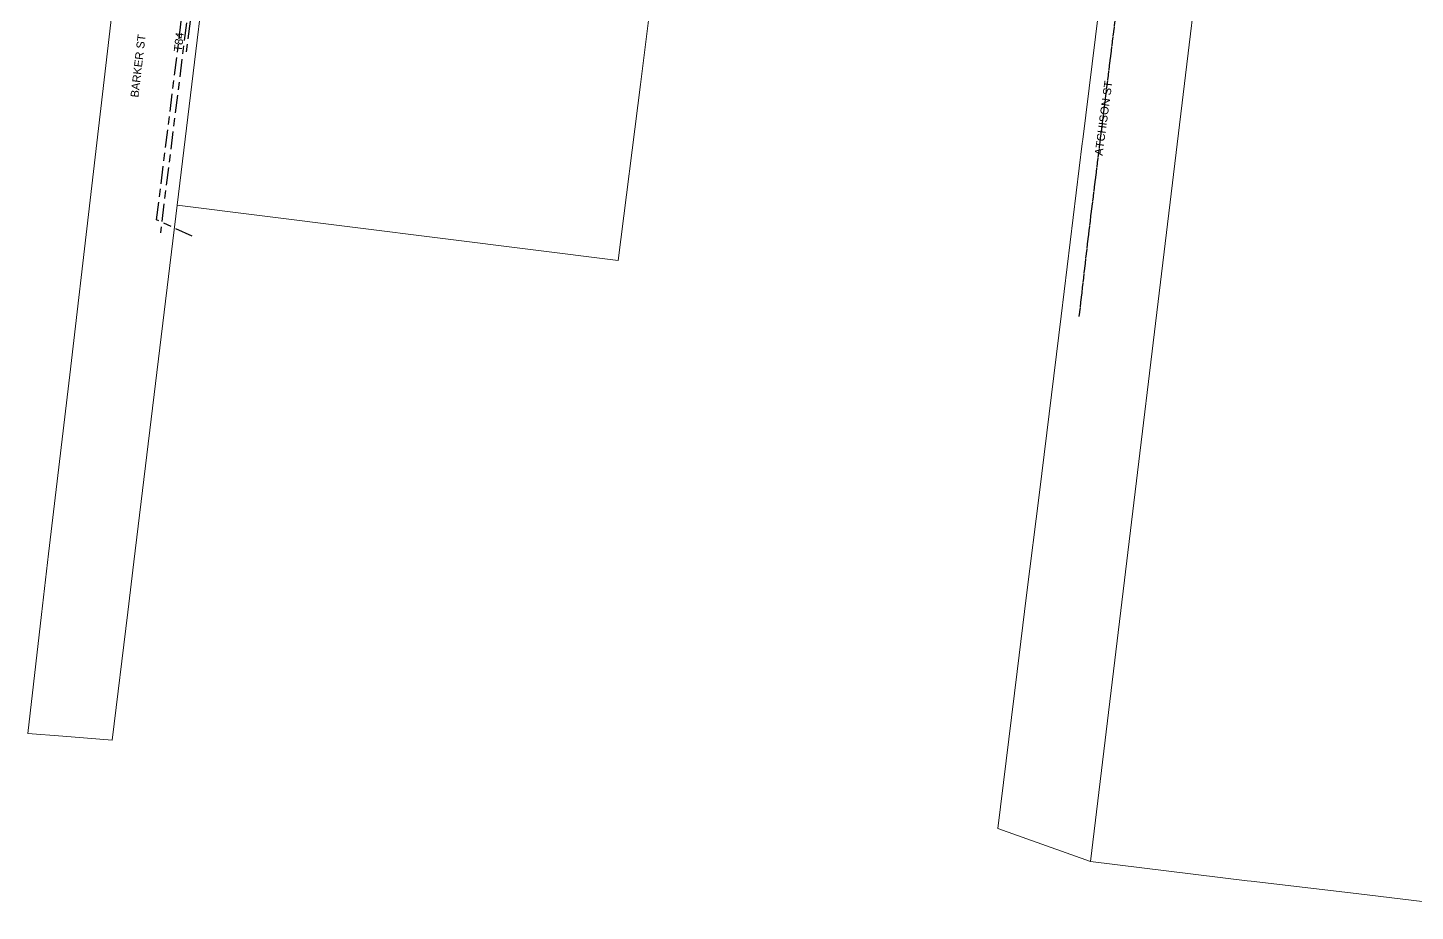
# Model space of a CAD drawing. Header units: metres. Extents: x 291879 to 294448, y 6259965 to 6261176.
# Drawn here: x 293227.7 to 293539.7, y 6259964.9 to 6260163.6 of the extents above; entities that cross this region are included whole.
import ezdxf

# ---------------------------------------------------------------- set-up
doc = ezdxf.new("R2010")
doc.units = ezdxf.units.M
doc.linetypes.add('Cable Exist OH', pattern=[1, 1, 0])
doc.linetypes.add('Cable Exist UG', pattern=[8.2, 4, -1.2, 1.8, -1.2])
for name, color, linetype, lineweight in [('Cadastre Buildings_SP_EXT', 9, 'Continuous', 5), ('Cadastre Land Parcels_SP_EXT', 9, 'Continuous', 5), ('Cadastre Roads_SP_EXT', 9, 'Continuous', 5)]:
    doc.layers.add(name, color=color, linetype=linetype, lineweight=lineweight)
for name, color, linetype in [('Mains_HV_EXT', 7, 'Continuous'), ('Mains_LV_EXT', 7, 'Continuous'), ('Mains_LV_SL_EXT', 7, 'Continuous')]:
    doc.layers.add(name, color=color, linetype=linetype)
doc.styles.get("Standard").update_dxf_attribs({"font": 'arial.ttf'})

msp = doc.modelspace()

# ---------------------------------------------------------------- linework, layer by layer
at = {"layer": 'Cadastre Buildings_SP_EXT', "linetype": 'Continuous'}
msp.add_lwpolyline([(293261.3, 6260123.73), (293360.49, 6260111.26), (293365.48, 6260150.85), (293370.56, 6260191.06), (293271.02, 6260203.51), (293261.3, 6260123.73)], close=True, dxfattribs=at)
at = {"layer": 'Cadastre Land Parcels_SP_EXT', "linetype": 'Continuous'}
msp.add_lwpolyline([(293642.97, 6260279.53), (293509.32, 6260295.5), (293504.87, 6260292.01), (293474.02, 6260036.89), (293466.67, 6259976.08), (293501.92, 6259971.75), (293502.84, 6259971.63), (293526.47, 6259968.91), (293559.19, 6259964.89), (293561.6, 6259984.86), (293661.54, 6259972.78), (293668.81, 6260030.82), (293669.1, 6260033.18), (293670.09, 6260041.12), (293672.26, 6260058.48), (293689.49, 6260195.81), (293633.61, 6260202.96), (293642.97, 6260279.53)], close=True, dxfattribs=at)
at = {"layer": 'Cadastre Roads_SP_EXT', "linetype": 'Continuous'}
for points in [[(293284.88, 6260317.26), (293273.48, 6260321.7), (293265.04, 6260324.99), (293260.4, 6260285.08), (293255.69, 6260244.68), (293251.05, 6260204.58), (293246.43, 6260164.76), (293241.76, 6260124.84), (293237.18, 6260085.51), (293232.41, 6260045.28), (293230.83, 6260031.66), (293227.71, 6260004.89), (293235.63, 6260004.25), (293246.73, 6260003.36), (293250.22, 6260032.15), (293251.59, 6260043.51), (293261.3, 6260123.73), (293271.02, 6260203.51), (293275.61, 6260243.1), (293284.88, 6260317.26)], [(293445.85, 6259983.5), (293466.67, 6259976.08), (293474.02, 6260036.89), (293504.87, 6260292.01), (293492.85, 6260293.66), (293484.28, 6260294.83), (293479.88, 6260258.73), (293474.87, 6260218.39), (293469.93, 6260178.62), (293464.99, 6260138.5), (293464.85, 6260137.55), (293460.1, 6260098.73), (293455.19, 6260059.06), (293452.33, 6260035.97), (293450.21, 6260018.83), (293445.85, 6259983.5)]]:
    msp.add_lwpolyline(points, close=True, dxfattribs=at)
at = {"layer": 'Mains_HV_EXT', "linetype": 'Cable Exist UG'}
msp.add_lwpolyline([(293296.54, 6260326.23), (293289.32, 6260324.17), (293282.58, 6260319.31), (293257.54, 6260117.5)], dxfattribs=at)
at = {"layer": 'Mains_HV_EXT', "linetype": 'Cable Exist OH'}
msp.add_lwpolyline([(293464.17, 6260098.63), (293466.4, 6260118.02), (293481.87, 6260242.95)], dxfattribs=at)
at = {"layer": 'Mains_LV_EXT', "linetype": 'Cable Exist UG'}
msp.add_lwpolyline([(293264.65, 6260116.69), (293256.69, 6260120.39), (293264.25, 6260181.3), (293262.51, 6260183.66), (293262.51, 6260183.66), (293264.89, 6260202.7), (293269.03, 6260203.84)], dxfattribs=at)
at = {"layer": 'Mains_LV_SL_EXT', "linetype": 'Cable Exist UG'}
msp.add_lwpolyline([(293269.04, 6260203.75), (293266.75, 6260201.63), (293264.57, 6260183.92), (293266.32, 6260181.36), (293263.19, 6260157.04)], dxfattribs=at)

# ---------------------------------------------------------------- texts
at = {"layer": 'Cadastre Roads_SP_EXT'}
for s, rotation, p in [('BARKER ST', 83.275, (293252.58, 6260147.84)), ('ATCHISON ST', 82.3572, (293469.39, 6260134.76))]:
    msp.add_text(s, height=1.8, rotation=rotation, dxfattribs=at).set_placement(p)
at = {"layer": 'Mains_LV_EXT'}
msp.add_text('T84', height=1.8, rotation=83.3021, dxfattribs=at).set_placement((293262.33, 6260158.14))

doc.saveas('drawing.dxf')
